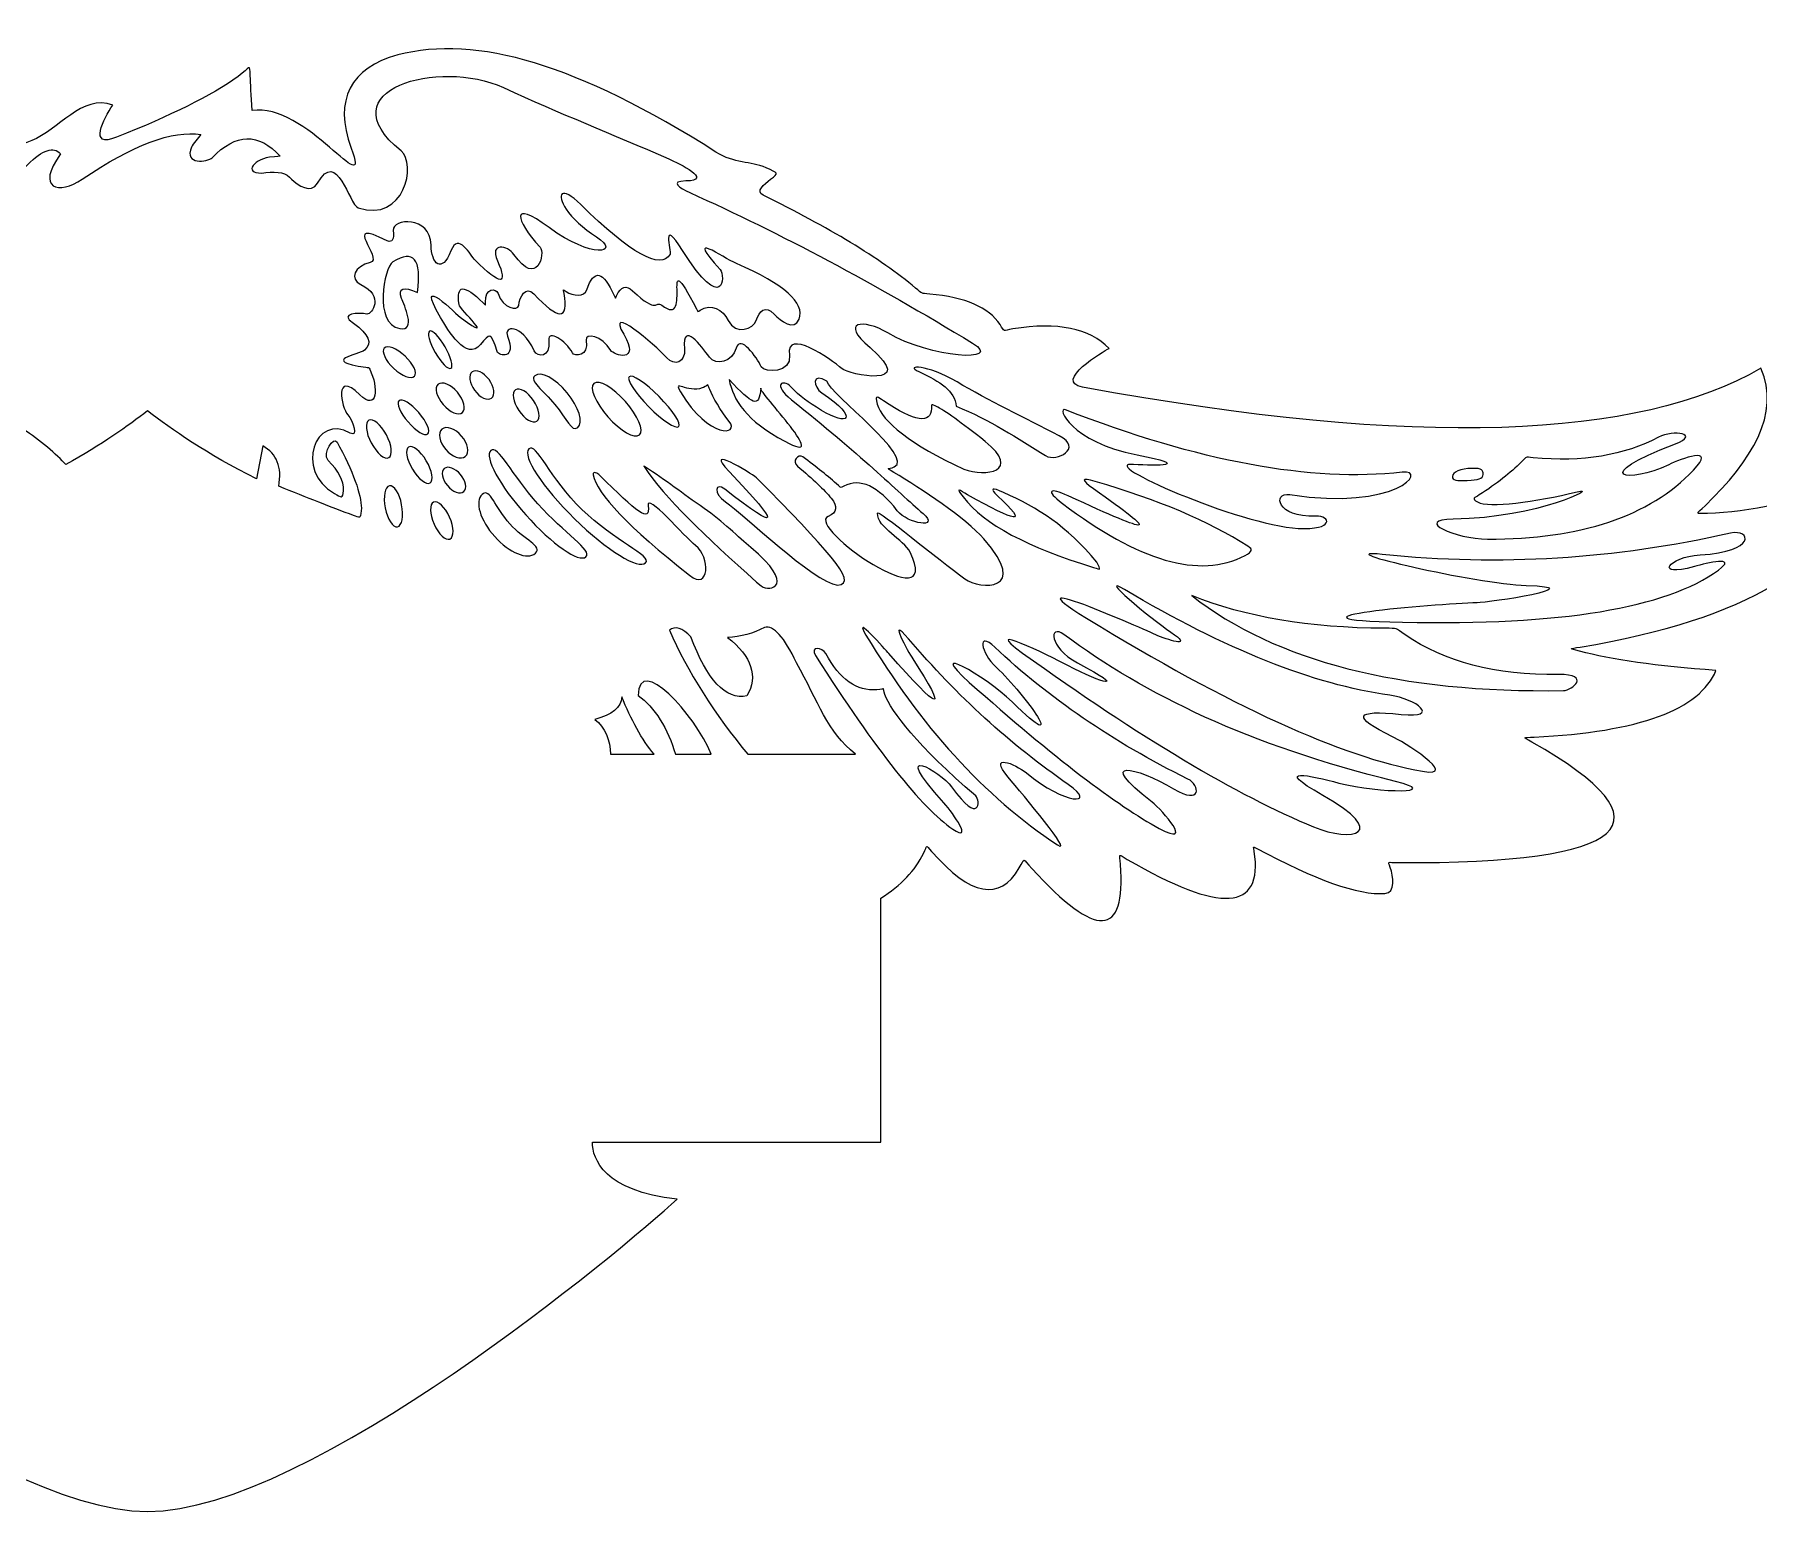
# Model space of a CAD drawing. Header units: centimetres. Extents: x -12.5 to 12.5, y -3.7 to 3.8.
# Drawn here: x -4.53 to 4.15, y -3.68 to 3.75 of the extents above; entities that cross this region are included whole.
import ezdxf

# ---------------------------------------------------------------- set-up
doc = ezdxf.new("R2010")
doc.units = ezdxf.units.CM
doc.header["$MEASUREMENT"] = 0
doc.layers.add('Plan 1', color=7, linetype='Continuous')

msp = doc.modelspace()

# ---------------------------------------------------------------- linework, layer by layer
at = {"layer": 'Plan 1', "color": 250, "lineweight": 9}
for points, knots in [([(-0.26837, -0.59444), (-0.1673, -0.52948), (-0.09577, -0.45429), (-0.05385, -0.36895), (-0.03342, -0.32734), (-0.04514, -0.32334), (-0.01389, -0.35905), (0.1823, -0.58306), (0.32922, -0.61087), (0.42685, -0.44243), (0.45782, -0.38902), (0.44171, -0.39193), (0.49049, -0.44534), (0.81585, -0.80156), (0.96455, -0.79445), (0.93663, -0.42398), (0.93249, -0.36918), (0.92263, -0.37112), (0.97046, -0.39899), (1.44143, -0.67319), (1.6545, -0.65971), (1.60968, -0.35852), (1.60629, -0.33559), (1.59968, -0.33134), (1.61966, -0.34218), (1.91588, -0.50306), (2.13148, -0.57934), (2.26646, -0.57099), (2.32168, -0.56757), (2.30865, -0.48404), (2.29386, -0.44019), (2.2817, -0.40408), (2.27605, -0.4152), (2.33242, -0.41548), (3.50563, -0.42144), (3.73003, -0.21936), (3.00559, 0.19074), (2.95384, 0.22005), (2.96058, 0.21266), (3.01716, 0.21553), (3.54695, 0.24241), (3.8519, 0.35441), (3.93198, 0.55153), (3.6333, 0.57308), (3.4047, 0.60522), (3.24619, 0.64791), (3.188, 0.66357), (3.1953, 0.66001), (3.24887, 0.66893), (4.09151, 0.8096), (4.54691, 1.0873), (4.61503, 1.50206), (4.34388, 1.40106), (4.10176, 1.34754), (3.88869, 1.3415), (3.82016, 1.33958), (3.83163, 1.33654), (3.87691, 1.38009), (4.11341, 1.60765), (4.25796, 1.84354), (4.15791, 2.07143), (3.5455, 1.71635), (2.4313, 1.66568), (0.74523, 1.97669), (0.59473, 2.00447), (0.85352, 2.15896), (0.87905, 2.17063), (0.78114, 2.27267), (0.62005, 2.30564), (0.39579, 2.26952), (0.34094, 2.2607), (0.35712, 2.25101), (0.33061, 2.29151), (0.27436, 2.37743), (0.15644, 2.42854), (-0.02316, 2.44482), (-0.06968, 2.44901), (-0.05787, 2.44506), (-0.09386, 2.47509), (-0.27593, 2.627), (-0.53132, 2.77924), (-0.86155, 2.94237), (-0.89905, 2.96089), (-0.85824, 2.99615), (-0.82321, 3.02225), (-0.78057, 3.05402), (-0.78452, 3.05281), (-0.84607, 3.07955), (-0.92905, 3.11557), (-1.00173, 3.09805), (-1.09842, 3.1593), (-1.79481, 3.60043), (-2.30053, 3.75067), (-2.69903, 3.64786), (-2.93338, 3.58239), (-3.02402, 3.42331), (-2.9332, 3.17931), (-2.82663, 2.89298), (-3.16417, 3.41529), (-3.43205, 3.36751), (-3.43576, 3.44551), (-3.43894, 3.50586), (-3.44096, 3.54298), (-3.44448, 3.6078), (-3.43919, 3.5844), (-3.50176, 3.53949), (-3.63598, 3.44313), (-3.84282, 3.34119), (-4.1131, 3.23372), (-4.25967, 3.17545), (-4.17687, 3.32747), (-4.13287, 3.39489), (-4.28616, 3.45263), (-4.40737, 3.26886), (-4.53997, 3.21664), (-4.71502, 3.14771), (-4.89259, 3.08463), (-5.07266, 3.02746), (-5.2286, 2.97794), (-5.09941, 3.14547), (-5.07341, 3.1922), (-4.87136, 3.5554), (-4.98507, 3.70972), (-5.49553, 3.65827), (-5.85361, 3.62227), (-6.61685, 3.31579), (-6.97126, 3.17078), (-7.16793, 3.09038), (-7.14066, 3.04476), (-7.37402, 3.04577), (-7.42752, 3.04598), (-7.44476, 3.06089), (-7.42823, 2.99718), (-7.41691, 2.95356), (-7.38609, 2.91313), (-7.31619, 2.86643), (-7.47183, 2.86732), (-7.60328, 2.80726), (-7.66863, 2.68627), (-7.80045, 2.75444), (-7.92407, 2.73609), (-8.03951, 2.63121), (-8.19881, 2.44322), (-8.38681, 2.33269), (-8.60351, 2.29965), (-8.72112, 2.28173), (-8.74387, 2.21355), (-8.72526, 2.11947), (-8.70971, 2.04087), (-8.71874, 2.06413), (-8.81574, 2.04724), (-10.44569, 1.76341), (-11.48918, 1.80607), (-11.96556, 2.16238), (-12.05755, 1.99806), (-11.96641, 1.77188), (-11.71247, 1.47369), (-11.66, 1.41207), (-11.61356, 1.39212), (-11.70468, 1.41081), (-11.99714, 1.47086), (-12.27052, 1.51775), (-12.48756, 1.57274), (-12.22604, 1.10906), (-11.86897, 0.84216), (-11.41638, 0.77205), (-11.18082, 0.73567), (-11.45851, 0.72054), (-11.52099, 0.72007), (-11.52099, 0.72007), (-11.90601, 0.71724), (-11.90601, 0.71724), (-11.68018, 0.43773), (-11.38577, 0.25386), (-11.04343, 0.19141), (-10.98575, 0.18091), (-10.93903, 0.19192), (-11.00097, 0.1605), (-11.21198, 0.05351), (-11.50491, -0.13886), (-11.07062, -0.19761), (-10.83502, -0.22947), (-10.56863, -0.23761), (-10.27145, -0.22198), (-10.23243, -0.21994), (-10.24295, -0.21658), (-10.24346, -0.2566), (-10.24678, -0.5148), (-10.04931, -0.5201), (-9.65109, -0.27249), (-9.62682, -0.25742), (-9.63025, -0.25334), (-9.6289, -0.27989), (-9.61477, -0.55704), (-9.41809, -0.56274), (-9.0389, -0.29694), (-8.98779, -0.26113), (-8.99884, -0.25433), (-8.98698, -0.30914), (-8.93548, -0.54657), (-8.7773, -0.56051), (-8.51247, -0.35091), (-8.47473, -0.32105), (-8.48581, -0.32032), (-8.47301, -0.36511), (-8.41515, -0.56746), (-8.28192, -0.56237), (-8.07337, -0.34981), (-8.07337, -0.34981), (-8.05723, -0.33311), (-8.05723, -0.33311), (-8.04669, -0.34318), (-8.03613, -0.35286), (-8.02557, -0.36215), (-7.90411, -0.46901), (-7.78108, -0.52484), (-7.65652, -0.52958)], [0, 0, 0, 0, 0.0138889, 0.0138889, 0.0138889, 0.0277778, 0.0277778, 0.0277778, 0.0416667, 0.0416667, 0.0416667, 0.0555556, 0.0555556, 0.0555556, 0.0694444, 0.0694444, 0.0694444, 0.0833333, 0.0833333, 0.0833333, 0.0972222, 0.0972222, 0.0972222, 0.1111111, 0.1111111, 0.1111111, 0.125, 0.125, 0.125, 0.1388889, 0.1388889, 0.1388889, 0.1527778, 0.1527778, 0.1527778, 0.1666667, 0.1666667, 0.1666667, 0.1805556, 0.1805556, 0.1805556, 0.1944444, 0.1944444, 0.1944444, 0.2083333, 0.2083333, 0.2083333, 0.2222222, 0.2222222, 0.2222222, 0.2361111, 0.2361111, 0.2361111, 0.25, 0.25, 0.25, 0.2638889, 0.2638889, 0.2638889, 0.2777778, 0.2777778, 0.2777778, 0.2916667, 0.2916667, 0.2916667, 0.3055556, 0.3055556, 0.3055556, 0.3194444, 0.3194444, 0.3194444, 0.3333333, 0.3333333, 0.3333333, 0.3472222, 0.3472222, 0.3472222, 0.3611111, 0.3611111, 0.3611111, 0.375, 0.375, 0.375, 0.3888889, 0.3888889, 0.3888889, 0.4027778, 0.4027778, 0.4027778, 0.4166667, 0.4166667, 0.4166667, 0.4305556, 0.4305556, 0.4305556, 0.4444444, 0.4444444, 0.4444444, 0.4583333, 0.4583333, 0.4583333, 0.4722222, 0.4722222, 0.4722222, 0.4861111, 0.4861111, 0.4861111, 0.5, 0.5, 0.5, 0.5138889, 0.5138889, 0.5138889, 0.5277778, 0.5277778, 0.5277778, 0.5416667, 0.5416667, 0.5416667, 0.5555556, 0.5555556, 0.5555556, 0.5694444, 0.5694444, 0.5694444, 0.5833333, 0.5833333, 0.5833333, 0.5972222, 0.5972222, 0.5972222, 0.6111111, 0.6111111, 0.6111111, 0.625, 0.625, 0.625, 0.6388889, 0.6388889, 0.6388889, 0.6527778, 0.6527778, 0.6527778, 0.6666667, 0.6666667, 0.6666667, 0.6805556, 0.6805556, 0.6805556, 0.6944444, 0.6944444, 0.6944444, 0.7083333, 0.7083333, 0.7083333, 0.7222222, 0.7222222, 0.7222222, 0.7361111, 0.7361111, 0.7361111, 0.75, 0.75, 0.75, 0.7638889, 0.7638889, 0.7638889, 0.7777778, 0.7777778, 0.7777778, 0.7916667, 0.7916667, 0.7916667, 0.8055556, 0.8055556, 0.8055556, 0.8194444, 0.8194444, 0.8194444, 0.8333333, 0.8333333, 0.8333333, 0.8472222, 0.8472222, 0.8472222, 0.8611111, 0.8611111, 0.8611111, 0.875, 0.875, 0.875, 0.8888889, 0.8888889, 0.8888889, 0.9027778, 0.9027778, 0.9027778, 0.9166667, 0.9166667, 0.9166667, 0.9305556, 0.9305556, 0.9305556, 0.9444444, 0.9444444, 0.9444444, 0.9583333, 0.9583333, 0.9583333, 0.9722222, 0.9722222, 0.9722222, 0.9861111, 0.9861111, 0.9861111, 1, 1, 1, 1]), ([(-4.36832, 1.58716), (-4.4136, 1.63526), (-4.49944, 1.71297), (-4.58319, 1.76452), (-4.6317, 1.79437), (-4.75194, 1.8509), (-4.67991, 1.74016), (-4.62342, 1.65346), (-4.6023, 1.65961), (-4.70124, 1.66084), (-4.93884, 1.66387), (-4.81171, 1.9589), (-4.91392, 1.9589), (-5.05845, 1.95888), (-5.05759, 1.99985), (-4.89347, 2.07646), (-4.6691, 2.18118), (-4.86406, 2.259), (-5.18159, 2.05617), (-5.23212, 2.02389), (-5.30694, 1.95217), (-5.19272, 1.95232), (-4.87839, 1.87862), (-4.88864, 1.58971), (-5.57099, 1.47718), (-5.68058, 1.45854), (-5.85646, 1.45237), (-5.6408, 1.5552), (-5.49283, 1.62586), (-5.3204, 1.66839), (-5.19134, 1.73587), (-5.01549, 1.82789), (-5.14904, 1.84946), (-5.26944, 1.87881), (-5.6049, 1.96079), (-5.68686, 1.78636), (-5.93862, 1.71769), (-6.01718, 1.69627), (-6.05523, 1.61323), (-6.05276, 1.46861), (-6.27214, 1.68982), (-6.29147, 1.87562), (-6.11075, 2.02602), (-6.03485, 2.09523), (-5.98865, 2.12849), (-5.91528, 2.21286), (-5.87437, 2.25987), (-5.86573, 2.2167), (-5.7984, 2.1835), (-5.6897, 2.12991), (-5.56963, 2.13885), (-5.50591, 2.18131), (-5.3142, 2.30904), (-5.33658, 2.18922), (-5.29386, 2.18816), (-5.17337, 2.1851), (-5.09842, 2.23506), (-5.06903, 2.33801), (-5.06214, 2.36216), (-5.05374, 2.37286), (-5.08105, 2.37745), (-5.10705, 2.38181), (-5.1389, 2.37087), (-5.17658, 2.34465), (-5.22359, 2.31195), (-5.27448, 2.33253), (-5.22586, 2.39809), (-5.14622, 2.48602), (-5.07598, 2.53608), (-5.01516, 2.54828), (-4.99446, 2.55243), (-4.98305, 2.54835), (-4.96339, 2.55792), (-4.90754, 2.58511), (-4.89517, 2.64983), (-4.95119, 2.64709), (-5.09123, 2.64025), (-5.19945, 2.58569), (-5.27584, 2.48348), (-5.48617, 2.26712), (-5.60591, 2.18478), (-5.79576, 2.2877), (-5.85063, 2.31746), (-5.82532, 2.31316), (-5.79046, 2.36775), (-5.59826, 2.66857), (-5.31533, 2.83474), (-4.96821, 2.91702), (-4.82067, 2.95201), (-4.67045, 2.98808), (-4.56135, 3.09563), (-4.48475, 3.17105), (-4.42931, 3.18937), (-4.39503, 3.15054), (-4.52295, 2.97134), (-4.40186, 2.94401), (-4.28617, 3.02222), (-4.03025, 3.19534), (-3.83131, 3.27034), (-3.68938, 3.24722), (-3.70268, 3.22998), (-3.72843, 3.20119), (-3.73622, 3.18387), (-3.77742, 3.09218), (-3.65343, 3.10873), (-3.63292, 3.13025), (-3.51312, 3.25581), (-3.39874, 3.25829), (-3.28981, 3.1377), (-3.28966, 3.13785), (-3.30632, 3.13763), (-3.34408, 3.13264), (-3.43163, 3.12112), (-3.48113, 3.03945), (-3.3621, 3.05568), (-3.30108, 3.06405), (-3.25816, 3.05326), (-3.23336, 3.02334), (-3.20384, 2.99265), (-3.13341, 2.94616), (-3.10283, 3.0019), (-3.00408, 3.18151), (-2.9439, 2.8942), (-2.89848, 2.87903), (-2.66459, 2.80104), (-2.60225, 3.10114), (-2.68249, 3.16574), (-3.06343, 3.47247), (-2.49054, 3.63198), (-2.16743, 3.48356), (-1.88004, 3.35121), (-1.62671, 3.25221), (-1.33558, 3.12507), (-1.28377, 3.10244), (-1.1075, 3.01595), (-1.25002, 3.01381), (-1.33501, 3.01242), (-1.27902, 2.97717), (-1.23037, 2.9553), (-0.77308, 2.74995), (-0.29882, 2.49737), (0.1924, 2.19758), (0.35542, 2.09813), (-0.0211, 2.12305), (-0.23353, 2.24895), (-0.35809, 2.3227), (-0.48031, 2.3077), (-0.32336, 2.17533), (-0.0749, 1.96568), (-0.43247, 2.03986), (-0.46429, 2.06863), (-0.52059, 2.11959), (-0.74996, 2.27612), (-0.72881, 2.13808), (-0.71466, 2.04658), (-0.85438, 2.04722), (-0.87029, 2.07933), (-0.89353, 2.12615), (-0.97563, 2.24421), (-0.99618, 2.17255), (-1.01561, 2.10471), (-1.0987, 2.08142), (-1.13141, 2.12768), (-1.17066, 2.18312), (-1.26902, 2.31287), (-1.25659, 2.17135), (-1.25008, 2.09815), (-1.30796, 2.08173), (-1.34527, 2.12411), (-1.40357, 2.19033), (-1.65654, 2.40451), (-1.56232, 2.2424), (-1.47575, 2.09392), (-1.61364, 2.13667), (-1.62752, 2.1613), (-1.67002, 2.23648), (-1.75763, 2.25089), (-1.75069, 2.21257), (-1.73524, 2.12832), (-1.81072, 2.12962), (-1.82053, 2.14834), (-1.85357, 2.21142), (-1.9444, 2.26829), (-1.93862, 2.21251), (-1.92931, 2.12282), (-1.99616, 2.12535), (-2.0123, 2.1589), (-2.08065, 2.30088), (-2.1671, 2.28434), (-2.14666, 2.23289), (-2.0996, 2.1142), (-2.1915, 2.13286), (-2.19869, 2.1557), (-2.23025, 2.25542), (-2.23743, 2.24817), (-2.28245, 2.19109), (-2.35282, 2.10186), (-2.44743, 2.26551), (-2.48344, 2.32687), (-2.62321, 2.56503), (-2.3995, 2.33832), (-2.37801, 2.3229), (-2.19382, 2.19048), (-2.38713, 2.36839), (-2.39083, 2.39243), (-2.40634, 2.49335), (-2.36603, 2.49625), (-2.26994, 2.40116), (-2.2538, 2.38521), (-2.25773, 2.38485), (-2.25827, 2.40456), (-2.26029, 2.47622), (-2.20309, 2.47664), (-2.19446, 2.4482), (-2.17084, 2.37076), (-2.09292, 2.36081), (-2.09052, 2.38671), (-2.08646, 2.43064), (-2.0549, 2.48995), (-2.01496, 2.44671), (-1.89001, 2.31126), (-1.83917, 2.31181), (-1.86246, 2.44835), (-1.86686, 2.47411), (-1.86919, 2.4678), (-1.85209, 2.45712), (-1.81756, 2.43558), (-1.75982, 2.42968), (-1.74764, 2.46622), (-1.71197, 2.57337), (-1.66586, 2.5629), (-1.60932, 2.4348), (-1.6028, 2.41998), (-1.60542, 2.4224), (-1.59859, 2.4363), (-1.57591, 2.48244), (-1.54907, 2.49092), (-1.5181, 2.46178), (-1.3866, 2.33792), (-1.40624, 2.4153), (-1.37123, 2.38839), (-1.20647, 2.26175), (-1.38899, 2.73653), (-1.19617, 2.37022), (-1.18678, 2.35236), (-1.19202, 2.35487), (-1.1771, 2.36434), (-1.12403, 2.39809), (-1.06363, 2.36783), (-1.03656, 2.31201), (-0.99861, 2.23402), (-0.90802, 2.27182), (-0.89592, 2.31157), (-0.88105, 2.36046), (-0.85014, 2.39021), (-0.80554, 2.34417), (-0.77306, 2.31069), (-0.7036, 2.25548), (-0.68021, 2.31828), (-0.64951, 2.4007), (-0.75424, 2.49404), (-0.99442, 2.59821), (-1.06628, 2.62941), (-1.26229, 2.77226), (-1.07727, 2.56752), (-1.04874, 2.53594), (-1.05878, 2.3362), (-1.26595, 2.66348), (-1.37949, 2.84263), (-1.32118, 2.65756), (-1.32855, 2.64512), (-1.37646, 2.56407), (-1.52631, 2.64752), (-1.77808, 2.89541), (-1.87839, 2.99438), (-1.90175, 2.94595), (-1.85231, 2.87228), (-1.82032, 2.8247), (-1.76939, 2.77815), (-1.69954, 2.73266), (-1.57202, 2.64964), (-1.72289, 2.6206), (-1.93745, 2.77934), (-2.13517, 2.92571), (-2.10862, 2.81816), (-1.9833, 2.68104), (-1.95507, 2.65019), (-1.99749, 2.47445), (-2.11519, 2.6446), (-2.14524, 2.68807), (-2.23948, 2.70888), (-2.1974, 2.61222), (-2.14234, 2.48607), (-2.18014, 2.48737), (-2.3108, 2.61613), (-2.33117, 2.6362), (-2.39458, 2.75842), (-2.43156, 2.66265), (-2.47736, 2.54433), (-2.52971, 2.5966), (-2.5313, 2.69218), (-2.53386, 2.83908), (-2.72932, 2.82668), (-2.72145, 2.76465), (-2.7159, 2.72081), (-2.72588, 2.70323), (-2.7514, 2.71191), (-2.99453, 2.83702), (-2.76457, 2.61951), (-2.83809, 2.60326), (-2.91559, 2.58608), (-2.94285, 2.51973), (-2.88507, 2.49283), (-2.76398, 2.43653), (-2.82851, 2.34065), (-2.85426, 2.34439), (-2.89409, 2.35019), (-2.99852, 2.35087), (-2.92212, 2.29789), (-2.84305, 2.24315), (-2.82454, 2.19796), (-2.86656, 2.16235), (-2.89323, 2.13976), (-3.09472, 2.11074), (-2.85954, 2.07628), (-2.84721, 2.07448), (-2.84467, 2.07741), (-2.83952, 2.06663), (-2.79564, 1.97532), (-2.79866, 1.85077), (-2.88983, 1.93859), (-3.02307, 2.06678), (-2.98106, 1.87249), (-2.95081, 1.83803), (-2.92074, 1.80376), (-2.89739, 1.72232), (-2.93772, 1.74564), (-3.11353, 1.84752), (-3.22138, 1.55616), (-3.01726, 1.4419), (-2.98355, 1.42303), (-2.97486, 1.41232), (-2.97237, 1.45583), (-2.96954, 1.50506), (-2.99521, 1.55539), (-3.04938, 1.60681), (-3.08035, 1.64759), (-3.02064, 1.73078), (-3.00427, 1.70025), (-3.00427, 1.70025), (-2.99166, 1.67646), (-2.99166, 1.67646), (-2.91319, 1.52653), (-2.87687, 1.41914), (-2.8827, 1.35433), (-2.88645, 1.31246), (-2.89068, 1.31967), (-2.92199, 1.33127), (-3.02965, 1.37113), (-3.1548, 1.42003), (-3.29747, 1.47793), (-3.28026, 1.57439), (-3.30711, 1.64205), (-3.37801, 1.68094), (-3.37801, 1.68094), (-3.40891, 1.51584), (-3.40891, 1.51584)], [0, 0, 0, 0, 0.0081967, 0.0081967, 0.0081967, 0.0163934, 0.0163934, 0.0163934, 0.0245902, 0.0245902, 0.0245902, 0.0327869, 0.0327869, 0.0327869, 0.0409836, 0.0409836, 0.0409836, 0.0491803, 0.0491803, 0.0491803, 0.057377, 0.057377, 0.057377, 0.0655738, 0.0655738, 0.0655738, 0.0737705, 0.0737705, 0.0737705, 0.0819672, 0.0819672, 0.0819672, 0.0901639, 0.0901639, 0.0901639, 0.0983607, 0.0983607, 0.0983607, 0.1065574, 0.1065574, 0.1065574, 0.1147541, 0.1147541, 0.1147541, 0.1229508, 0.1229508, 0.1229508, 0.1311475, 0.1311475, 0.1311475, 0.1393443, 0.1393443, 0.1393443, 0.147541, 0.147541, 0.147541, 0.1557377, 0.1557377, 0.1557377, 0.1639344, 0.1639344, 0.1639344, 0.1721311, 0.1721311, 0.1721311, 0.1803279, 0.1803279, 0.1803279, 0.1885246, 0.1885246, 0.1885246, 0.1967213, 0.1967213, 0.1967213, 0.204918, 0.204918, 0.204918, 0.2131148, 0.2131148, 0.2131148, 0.2213115, 0.2213115, 0.2213115, 0.2295082, 0.2295082, 0.2295082, 0.2377049, 0.2377049, 0.2377049, 0.2459016, 0.2459016, 0.2459016, 0.2540984, 0.2540984, 0.2540984, 0.2622951, 0.2622951, 0.2622951, 0.2704918, 0.2704918, 0.2704918, 0.2786885, 0.2786885, 0.2786885, 0.2868852, 0.2868852, 0.2868852, 0.295082, 0.295082, 0.295082, 0.3032787, 0.3032787, 0.3032787, 0.3114754, 0.3114754, 0.3114754, 0.3196721, 0.3196721, 0.3196721, 0.3278689, 0.3278689, 0.3278689, 0.3360656, 0.3360656, 0.3360656, 0.3442623, 0.3442623, 0.3442623, 0.352459, 0.352459, 0.352459, 0.3606557, 0.3606557, 0.3606557, 0.3688525, 0.3688525, 0.3688525, 0.3770492, 0.3770492, 0.3770492, 0.3852459, 0.3852459, 0.3852459, 0.3934426, 0.3934426, 0.3934426, 0.4016393, 0.4016393, 0.4016393, 0.4098361, 0.4098361, 0.4098361, 0.4180328, 0.4180328, 0.4180328, 0.4262295, 0.4262295, 0.4262295, 0.4344262, 0.4344262, 0.4344262, 0.442623, 0.442623, 0.442623, 0.4508197, 0.4508197, 0.4508197, 0.4590164, 0.4590164, 0.4590164, 0.4672131, 0.4672131, 0.4672131, 0.4754098, 0.4754098, 0.4754098, 0.4836066, 0.4836066, 0.4836066, 0.4918033, 0.4918033, 0.4918033, 0.5, 0.5, 0.5, 0.5081967, 0.5081967, 0.5081967, 0.5163934, 0.5163934, 0.5163934, 0.5245902, 0.5245902, 0.5245902, 0.5327869, 0.5327869, 0.5327869, 0.5409836, 0.5409836, 0.5409836, 0.5491803, 0.5491803, 0.5491803, 0.557377, 0.557377, 0.557377, 0.5655738, 0.5655738, 0.5655738, 0.5737705, 0.5737705, 0.5737705, 0.5819672, 0.5819672, 0.5819672, 0.5901639, 0.5901639, 0.5901639, 0.5983607, 0.5983607, 0.5983607, 0.6065574, 0.6065574, 0.6065574, 0.6147541, 0.6147541, 0.6147541, 0.6229508, 0.6229508, 0.6229508, 0.6311475, 0.6311475, 0.6311475, 0.6393443, 0.6393443, 0.6393443, 0.647541, 0.647541, 0.647541, 0.6557377, 0.6557377, 0.6557377, 0.6639344, 0.6639344, 0.6639344, 0.6721311, 0.6721311, 0.6721311, 0.6803279, 0.6803279, 0.6803279, 0.6885246, 0.6885246, 0.6885246, 0.6967213, 0.6967213, 0.6967213, 0.704918, 0.704918, 0.704918, 0.7131148, 0.7131148, 0.7131148, 0.7213115, 0.7213115, 0.7213115, 0.7295082, 0.7295082, 0.7295082, 0.7377049, 0.7377049, 0.7377049, 0.7459016, 0.7459016, 0.7459016, 0.7540984, 0.7540984, 0.7540984, 0.7622951, 0.7622951, 0.7622951, 0.7704918, 0.7704918, 0.7704918, 0.7786885, 0.7786885, 0.7786885, 0.7868852, 0.7868852, 0.7868852, 0.795082, 0.795082, 0.795082, 0.8032787, 0.8032787, 0.8032787, 0.8114754, 0.8114754, 0.8114754, 0.8196721, 0.8196721, 0.8196721, 0.8278689, 0.8278689, 0.8278689, 0.8360656, 0.8360656, 0.8360656, 0.8442623, 0.8442623, 0.8442623, 0.852459, 0.852459, 0.852459, 0.8606557, 0.8606557, 0.8606557, 0.8688525, 0.8688525, 0.8688525, 0.8770492, 0.8770492, 0.8770492, 0.8852459, 0.8852459, 0.8852459, 0.8934426, 0.8934426, 0.8934426, 0.9016393, 0.9016393, 0.9016393, 0.9098361, 0.9098361, 0.9098361, 0.9180328, 0.9180328, 0.9180328, 0.9262295, 0.9262295, 0.9262295, 0.9344262, 0.9344262, 0.9344262, 0.942623, 0.942623, 0.942623, 0.9508197, 0.9508197, 0.9508197, 0.9590164, 0.9590164, 0.9590164, 0.9672131, 0.9672131, 0.9672131, 0.9754098, 0.9754098, 0.9754098, 0.9836066, 0.9836066, 0.9836066, 0.9918033, 0.9918033, 0.9918033, 1, 1, 1, 1]), ([(-2.68884, 2.2712), (-2.82098, 2.29617), (-2.76921, 2.5778), (-2.72331, 2.60665), (-2.61927, 2.67208), (-2.57788, 2.62091), (-2.59916, 2.45312), (-2.67181, 2.4854), (-2.69852, 2.47524), (-2.67931, 2.42266), (-2.66851, 2.39316), (-2.60233, 2.25494), (-2.68884, 2.2712)], [0, 0, 0, 0, 0.25, 0.25, 0.25, 0.5, 0.5, 0.5, 0.75, 0.75, 0.75, 1, 1, 1, 1]), ([(-2.51033, 2.15033), (-2.54014, 2.20193), (-2.55316, 2.25019), (-2.53942, 2.25813), (-2.52569, 2.26606), (-2.49039, 2.23067), (-2.46059, 2.17906), (-2.43078, 2.12746), (-2.41775, 2.0792), (-2.43149, 2.07127), (-2.44523, 2.06333), (-2.48053, 2.09872), (-2.51033, 2.15033)], [0, 0, 0, 0, 0.25, 0.25, 0.25, 0.5, 0.5, 0.5, 0.75, 0.75, 0.75, 1, 1, 1, 1]), ([(-2.61515, 2.03098), (-2.63099, 2.01406), (-2.67774, 2.03207), (-2.71955, 2.07122), (-2.76136, 2.11037), (-2.78242, 2.15582), (-2.76658, 2.17274), (-2.75074, 2.18966), (-2.704, 2.17164), (-2.66218, 2.1325), (-2.62036, 2.09335), (-2.59931, 2.04789), (-2.61515, 2.03098)], [0, 0, 0, 0, 0.25, 0.25, 0.25, 0.5, 0.5, 0.5, 0.75, 0.75, 0.75, 1, 1, 1, 1]), ([(0.5601, 1.63185), (0.41925, 1.71837), (0.27722, 1.81406), (0.10985, 1.88021), (0.10293, 1.95827), (0.03231, 2.00352), (-0.07781, 2.05463), (-0.15369, 2.08978), (-0.03549, 2.09142), (0.11435, 2.00277), (0.27247, 1.90911), (0.45692, 1.82002), (0.6281, 1.73176), (0.75029, 1.66888), (0.61531, 1.5979), (0.5601, 1.63185)], [0, 0, 0, 0, 0.2, 0.2, 0.2, 0.4, 0.4, 0.4, 0.6, 0.6, 0.6, 0.8, 0.8, 0.8, 1, 1, 1, 1]), ([(-2.47033, 1.88905), (-2.50414, 1.92819), (-2.5156, 1.9737), (-2.49593, 1.99069), (-2.47626, 2.00767), (-2.43291, 1.98971), (-2.3991, 1.95056), (-2.36529, 1.91142), (-2.35383, 1.86591), (-2.3735, 1.84893), (-2.39317, 1.83193), (-2.43652, 1.84991), (-2.47033, 1.88905)], [0, 0, 0, 0, 0.25, 0.25, 0.25, 0.5, 0.5, 0.5, 0.75, 0.75, 0.75, 1, 1, 1, 1]), ([(-2.31229, 1.96049), (-2.33942, 1.99697), (-2.34519, 2.03862), (-2.32516, 2.05352), (-2.30513, 2.06842), (-2.2669, 2.05092), (-2.23977, 2.01444), (-2.21262, 1.97796), (-2.20685, 1.93631), (-2.22688, 1.92141), (-2.24691, 1.90652), (-2.28514, 1.92401), (-2.31229, 1.96049)], [0, 0, 0, 0, 0.25, 0.25, 0.25, 0.5, 0.5, 0.5, 0.75, 0.75, 0.75, 1, 1, 1, 1]), ([(-1.79358, 1.77309), (-1.82366, 1.7482), (-1.84886, 1.81707), (-1.90846, 1.88913), (-1.96807, 1.9612), (-2.03953, 2.00918), (-2.00945, 2.03407), (-1.97937, 2.05895), (-1.90666, 2.02069), (-1.84705, 1.94863), (-1.78744, 1.87657), (-1.7635, 1.79797), (-1.79358, 1.77309)], [0, 0, 0, 0, 0.25, 0.25, 0.25, 0.5, 0.5, 0.5, 0.75, 0.75, 0.75, 1, 1, 1, 1]), ([(-1.64188, 1.82686), (-1.70506, 1.89848), (-1.73657, 1.97393), (-1.71225, 1.99537), (-1.68793, 2.01682), (-1.61702, 1.97613), (-1.55385, 1.90451), (-1.49068, 1.83289), (-1.45917, 1.75744), (-1.48349, 1.736), (-1.5078, 1.71455), (-1.57872, 1.75524), (-1.64188, 1.82686)], [0, 0, 0, 0, 0.25, 0.25, 0.25, 0.5, 0.5, 0.5, 0.75, 0.75, 0.75, 1, 1, 1, 1]), ([(-1.43602, 1.87788), (-1.50497, 1.94728), (-1.5493, 2.01503), (-1.53503, 2.0292), (-1.52077, 2.04338), (-1.45331, 1.99861), (-1.38436, 1.92921), (-1.3154, 1.85981), (-1.27107, 1.79206), (-1.28533, 1.77789), (-1.2996, 1.76371), (-1.36706, 1.80848), (-1.43602, 1.87788)], [0, 0, 0, 0, 0.25, 0.25, 0.25, 0.5, 0.5, 0.5, 0.75, 0.75, 0.75, 1, 1, 1, 1]), ([(-1.03127, 1.80359), (-0.97654, 1.73553), (-1.13066, 1.71099), (-1.27713, 1.95357), (-1.31719, 2.01992), (-1.24181, 1.94539), (-1.16762, 1.97247), (-1.1579, 1.97601), (-1.14817, 1.98132), (-1.13874, 1.98892), (-1.13643, 1.98126), (-1.13342, 1.97317), (-1.12974, 1.96468), (-1.11288, 1.92576), (-1.07681, 1.86023), (-1.03127, 1.80359)], [0, 0, 0, 0, 0.2, 0.2, 0.2, 0.4, 0.4, 0.4, 0.6, 0.6, 0.6, 0.8, 0.8, 0.8, 1, 1, 1, 1]), ([(-0.7523, 1.70499), (-0.94504, 1.80604), (-1.01264, 1.91315), (-1.03243, 2.01427), (-0.91048, 1.88674), (-0.88309, 1.86835), (-0.87293, 1.97118), (-0.88656, 1.95315), (-0.50274, 1.56517), (-0.7523, 1.70499)], [0, 0, 0, 0, 0.3333333, 0.3333333, 0.3333333, 0.6666667, 0.6666667, 0.6666667, 1, 1, 1, 1]), ([(-0.12163, 1.14549), (0.04892, 0.7911), (-0.64938, 1.27475), (-0.53406, 1.32598), (-0.48771, 1.34653), (-0.48504, 1.37629), (-0.51842, 1.41724), (-0.55376, 1.46058), (-0.61054, 1.5144), (-0.68874, 1.5787), (-0.71831, 1.60295), (-0.68406, 1.64278), (-0.66116, 1.62584), (-0.59354, 1.57571), (-0.53377, 1.52773), (-0.48187, 1.48189), (-0.46584, 1.46774), (-0.47256, 1.46883), (-0.45493, 1.47803), (-0.3731, 1.52078), (-0.28346, 1.47964), (-0.18605, 1.3546), (-0.13345, 1.28716), (0.0321, 1.26263), (-0.0566, 1.34043), (-0.18496, 1.45309), (-0.37806, 1.64147), (-0.71803, 1.91284), (-0.81738, 1.99201), (-0.75994, 2.01823), (-0.72315, 1.97953), (-0.67416, 1.92803), (-0.63632, 1.90229), (-0.56757, 1.8598), (-0.43565, 1.77836), (-0.37122, 1.8167), (-0.56558, 1.94705), (-0.61179, 1.97803), (-0.61556, 2.05203), (-0.54018, 2.00721), (-0.52324, 1.93802), (-0.09272, 1.62238), (-0.20181, 1.57493), (-0.23308, 1.56093), (-0.24879, 1.57515), (-0.2035, 1.5478), (-0.06603, 1.46476), (0.15676, 1.31898), (0.24959, 1.21282), (0.48388, 0.9449), (0.23008, 0.95667), (0.15359, 1.01218), (0.02079, 1.10853), (-0.28645, 1.36495), (-0.28628, 1.34299), (-0.28567, 1.26647), (-0.15395, 1.21258), (-0.12163, 1.14549)], [0, 0, 0, 0, 0.0526316, 0.0526316, 0.0526316, 0.1052632, 0.1052632, 0.1052632, 0.1578947, 0.1578947, 0.1578947, 0.2105263, 0.2105263, 0.2105263, 0.2631579, 0.2631579, 0.2631579, 0.3157895, 0.3157895, 0.3157895, 0.3684211, 0.3684211, 0.3684211, 0.4210526, 0.4210526, 0.4210526, 0.4736842, 0.4736842, 0.4736842, 0.5263158, 0.5263158, 0.5263158, 0.5789474, 0.5789474, 0.5789474, 0.6315789, 0.6315789, 0.6315789, 0.6842105, 0.6842105, 0.6842105, 0.7368421, 0.7368421, 0.7368421, 0.7894737, 0.7894737, 0.7894737, 0.8421053, 0.8421053, 0.8421053, 0.8947368, 0.8947368, 0.8947368, 0.9473684, 0.9473684, 0.9473684, 1, 1, 1, 1]), ([(-2.6471, 1.80127), (-2.68714, 1.84754), (-2.70746, 1.89554), (-2.6925, 1.9085), (-2.67753, 1.92145), (-2.63294, 1.89444), (-2.59289, 1.84818), (-2.55285, 1.80192), (-2.53253, 1.75391), (-2.5475, 1.74096), (-2.56247, 1.72801), (-2.60706, 1.755), (-2.6471, 1.80127)], [0, 0, 0, 0, 0.25, 0.25, 0.25, 0.5, 0.5, 0.5, 0.75, 0.75, 0.75, 1, 1, 1, 1]), ([(-2.09005, 1.85926), (-2.11941, 1.90286), (-2.1266, 1.94938), (-2.10611, 1.96319), (-2.08562, 1.97699), (-2.04522, 1.95283), (-2.01586, 1.90923), (-1.9865, 1.86563), (-1.9793, 1.81911), (-1.99979, 1.80531), (-2.02028, 1.79151), (-2.06069, 1.81567), (-2.09005, 1.85926)], [0, 0, 0, 0, 0.25, 0.25, 0.25, 0.5, 0.5, 0.5, 0.75, 0.75, 0.75, 1, 1, 1, 1]), ([(0.14889, 1.56435), (-0.11824, 1.68606), (-0.26342, 1.80452), (-0.2867, 1.89145), (-0.30076, 1.94394), (-0.28288, 1.92485), (-0.25598, 1.90706), (-0.09725, 1.80201), (-0.01664, 1.78932), (-0.01419, 1.86899), (-0.01352, 1.89133), (-0.01973, 1.89404), (0.0083, 1.88014), (0.0522, 1.85836), (0.13469, 1.79943), (0.25575, 1.70336), (0.4408, 1.55117), (0.25872, 1.52287), (0.14889, 1.56435)], [0, 0, 0, 0, 0.1666667, 0.1666667, 0.1666667, 0.3333333, 0.3333333, 0.3333333, 0.5, 0.5, 0.5, 0.6666667, 0.6666667, 0.6666667, 0.8333333, 0.8333333, 0.8333333, 1, 1, 1, 1]), ([(-2.83219, 1.69574), (-2.85977, 1.74779), (-2.86503, 1.79904), (-2.84393, 1.81022), (-2.82284, 1.8214), (-2.78338, 1.78827), (-2.7558, 1.73622), (-2.72821, 1.68417), (-2.72296, 1.63292), (-2.74406, 1.62174), (-2.76514, 1.61056), (-2.8046, 1.64369), (-2.83219, 1.69574)], [0, 0, 0, 0, 0.25, 0.25, 0.25, 0.5, 0.5, 0.5, 0.75, 0.75, 0.75, 1, 1, 1, 1]), ([(1.91893, 1.32724), (1.99559, 1.33057), (2.01264, 1.25536), (1.83049, 1.26605), (1.53263, 1.28353), (0.80765, 1.60226), (1.00217, 1.58765), (1.12279, 1.57855), (1.30507, 1.58078), (1.01981, 1.63568), (0.68736, 1.69967), (0.60996, 1.88161), (0.66033, 1.86201), (1.33009, 1.60135), (1.89469, 1.49696), (2.35414, 1.54891), (2.48637, 1.56381), (2.32623, 1.35269), (1.78844, 1.43608), (1.69957, 1.44984), (1.72088, 1.31854), (1.91893, 1.32724)], [0, 0, 0, 0, 0.1428571, 0.1428571, 0.1428571, 0.2857143, 0.2857143, 0.2857143, 0.4285714, 0.4285714, 0.4285714, 0.5714286, 0.5714286, 0.5714286, 0.7142857, 0.7142857, 0.7142857, 0.8571429, 0.8571429, 0.8571429, 1, 1, 1, 1]), ([(-2.45747, 1.66259), (-2.48995, 1.7004), (-2.49852, 1.7463), (-2.47662, 1.76512), (-2.45471, 1.78393), (-2.41063, 1.76852), (-2.37815, 1.73071), (-2.34568, 1.6929), (-2.33711, 1.647), (-2.35902, 1.62818), (-2.38092, 1.60937), (-2.425, 1.62477), (-2.45747, 1.66259)], [0, 0, 0, 0, 0.25, 0.25, 0.25, 0.5, 0.5, 0.5, 0.75, 0.75, 0.75, 1, 1, 1, 1]), ([(2.78301, 1.21193), (2.61985, 1.21233), (2.4075, 1.3095), (2.61065, 1.31252), (3.04446, 1.31898), (3.35071, 1.47911), (3.23419, 1.45042), (3.02282, 1.39836), (2.78994, 1.36613), (2.73215, 1.39886), (2.70013, 1.41699), (2.718, 1.41884), (2.74136, 1.43397), (2.82833, 1.49036), (2.89882, 1.54571), (2.95282, 1.60004), (2.98232, 1.62975), (2.96955, 1.62508), (3.01192, 1.62116), (3.26001, 1.59819), (3.4705, 1.6327), (3.64336, 1.72466), (3.71793, 1.76432), (3.85473, 1.73945), (3.72785, 1.69156), (3.28218, 1.52314), (3.49266, 1.48901), (3.6941, 1.58606), (3.75461, 1.61521), (3.93994, 1.68561), (3.81883, 1.5588), (3.59674, 1.32627), (3.25145, 1.21064), (2.78301, 1.21193)], [0, 0, 0, 0, 0.0909091, 0.0909091, 0.0909091, 0.1818182, 0.1818182, 0.1818182, 0.2727273, 0.2727273, 0.2727273, 0.3636364, 0.3636364, 0.3636364, 0.4545455, 0.4545455, 0.4545455, 0.5454545, 0.5454545, 0.5454545, 0.6363636, 0.6363636, 0.6363636, 0.7272727, 0.7272727, 0.7272727, 0.8181818, 0.8181818, 0.8181818, 0.9090909, 0.9090909, 0.9090909, 1, 1, 1, 1]), ([(-2.62523, 1.56372), (-2.65503, 1.61355), (-2.66351, 1.66333), (-2.64417, 1.6749), (-2.62482, 1.68648), (-2.58497, 1.65547), (-2.55516, 1.60564), (-2.52536, 1.55582), (-2.51688, 1.50605), (-2.53622, 1.49446), (-2.55558, 1.48289), (-2.59542, 1.5139), (-2.62523, 1.56372)], [0, 0, 0, 0, 0.25, 0.25, 0.25, 0.5, 0.5, 0.5, 0.75, 0.75, 0.75, 1, 1, 1, 1]), ([(-1.75213, 1.12299), (-1.78714, 1.09168), (-1.92263, 1.18602), (-2.05475, 1.33371), (-2.18687, 1.48141), (-2.2656, 1.62653), (-2.23059, 1.65785), (-2.19558, 1.68916), (-2.12613, 1.53683), (-1.99402, 1.38913), (-1.86189, 1.24144), (-1.71711, 1.15431), (-1.75213, 1.12299)], [0, 0, 0, 0, 0.25, 0.25, 0.25, 0.5, 0.5, 0.5, 0.75, 0.75, 0.75, 1, 1, 1, 1]), ([(-1.45248, 1.09239), (-1.48756, 1.05651), (-1.64729, 1.1558), (-1.80922, 1.31417), (-1.97115, 1.47255), (-2.07397, 1.63002), (-2.03888, 1.66591), (-2.00379, 1.70179), (-1.93427, 1.51872), (-1.77234, 1.36034), (-1.61042, 1.20197), (-1.41739, 1.12826), (-1.45248, 1.09239)], [0, 0, 0, 0, 0.25, 0.25, 0.25, 0.5, 0.5, 0.5, 0.75, 0.75, 0.75, 1, 1, 1, 1]), ([(-0.48613, 0.98071), (-0.61033, 0.99449), (-0.95878, 1.33884), (-1.04973, 1.39953), (-1.11514, 1.44318), (-1.10276, 1.50116), (-1.05348, 1.46269), (-0.77441, 1.24483), (-0.76737, 1.27493), (-1.0324, 1.55292), (-1.16788, 1.69503), (-0.92278, 1.54457), (-0.89435, 1.52035), (-0.54794, 1.16817), (-0.37414, 0.98828), (-0.48613, 0.98071)], [0, 0, 0, 0, 0.2, 0.2, 0.2, 0.4, 0.4, 0.4, 0.6, 0.6, 0.6, 0.8, 0.8, 0.8, 1, 1, 1, 1]), ([(-2.44914, 1.48104), (-2.47628, 1.51307), (-2.48354, 1.55152), (-2.46536, 1.56692), (-2.44718, 1.58233), (-2.41044, 1.56885), (-2.38331, 1.53682), (-2.35617, 1.50479), (-2.34891, 1.46633), (-2.36709, 1.45093), (-2.38527, 1.43553), (-2.42201, 1.44901), (-2.44914, 1.48104)], [0, 0, 0, 0, 0.25, 0.25, 0.25, 0.5, 0.5, 0.5, 0.75, 0.75, 0.75, 1, 1, 1, 1]), ([(-0.89452, 0.99519), (-1.15088, 1.22882), (-1.35609, 1.41589), (-1.45982, 1.57769), (-1.45982, 1.57769), (-1.46061, 1.57893), (-1.46061, 1.57893), (-1.46061, 1.57893), (-1.45741, 1.57687), (-1.45741, 1.57687), (-1.34771, 1.5065), (-1.26875, 1.44353), (-1.15775, 1.36623), (-1.06622, 1.30427), (-0.98013, 1.21726), (-0.92367, 1.17046), (-0.68852, 0.97554), (-0.82757, 0.94296), (-0.87079, 0.97642), (-0.87079, 0.97642), (-0.89452, 0.99519), (-0.89452, 0.99519)], [0, 0, 0, 0, 0.1428571, 0.1428571, 0.1428571, 0.2857143, 0.2857143, 0.2857143, 0.4285714, 0.4285714, 0.4285714, 0.5714286, 0.5714286, 0.5714286, 0.7142857, 0.7142857, 0.7142857, 0.8571429, 0.8571429, 0.8571429, 1, 1, 1, 1]), ([(2.7604, 1.53734), (2.76107, 1.51664), (2.73538, 1.5093), (2.68066, 1.50752), (2.62594, 1.50575), (2.60641, 1.50658), (2.60574, 1.52727), (2.60507, 1.54796), (2.64888, 1.56619), (2.7036, 1.56796), (2.75832, 1.56974), (2.75973, 1.55804), (2.7604, 1.53734)], [0, 0, 0, 0, 0.25, 0.25, 0.25, 0.5, 0.5, 0.5, 0.75, 0.75, 0.75, 1, 1, 1, 1]), ([(-2.70057, 1.27373), (-2.72346, 1.26926), (-2.75104, 1.3118), (-2.76216, 1.36874), (-2.77328, 1.42567), (-2.76374, 1.47546), (-2.74085, 1.47993), (-2.71795, 1.4844), (-2.69038, 1.44186), (-2.67926, 1.38493), (-2.66814, 1.32799), (-2.67768, 1.2782), (-2.70057, 1.27373)], [0, 0, 0, 0, 0.25, 0.25, 0.25, 0.5, 0.5, 0.5, 0.75, 0.75, 0.75, 1, 1, 1, 1]), ([(-1.2314, 1.03009), (-1.53756, 1.27194), (-1.69887, 1.44042), (-1.7153, 1.53551), (-1.71938, 1.55915), (-1.69169, 1.54103), (-1.68361, 1.53306), (-1.4967, 1.34891), (-1.42608, 1.28799), (-1.43951, 1.37876), (-1.4503, 1.45171), (-1.25491, 1.22207), (-1.20081, 1.18007), (-1.12535, 1.1215), (-1.12939, 0.94955), (-1.2314, 1.03009)], [0, 0, 0, 0, 0.2, 0.2, 0.2, 0.4, 0.4, 0.4, 0.6, 0.6, 0.6, 0.8, 0.8, 0.8, 1, 1, 1, 1]), ([(0.80061, 1.06941), (0.47126, 1.17246), (0.25045, 1.28294), (0.14505, 1.42417), (0.10398, 1.47921), (0.12668, 1.45776), (0.16764, 1.43478), (0.41273, 1.29727), (0.48138, 1.27801), (0.31791, 1.4298), (0.27673, 1.46803), (0.28959, 1.47355), (0.34795, 1.4471), (0.52538, 1.36668), (0.66125, 1.28205), (0.81803, 1.09557), (0.83637, 1.05494), (0.84098, 1.05678), (0.80061, 1.06941)], [0, 0, 0, 0, 0.1666667, 0.1666667, 0.1666667, 0.3333333, 0.3333333, 0.3333333, 0.5, 0.5, 0.5, 0.6666667, 0.6666667, 0.6666667, 0.8333333, 0.8333333, 0.8333333, 1, 1, 1, 1]), ([(1.56339, 1.13008), (1.33425, 1.0089), (1.02544, 1.10198), (0.64506, 1.39159), (0.55566, 1.45966), (0.58014, 1.47192), (0.6735, 1.42936), (1.11516, 1.22801), (1.13623, 1.22799), (0.79994, 1.46699), (0.73779, 1.51116), (0.73766, 1.52257), (0.80915, 1.50187), (1.12473, 1.41052), (1.38062, 1.30212), (1.5768, 1.17673), (1.60394, 1.15938), (1.60083, 1.14987), (1.56339, 1.13008)], [0, 0, 0, 0, 0.1666667, 0.1666667, 0.1666667, 0.3333333, 0.3333333, 0.3333333, 0.5, 0.5, 0.5, 0.6666667, 0.6666667, 0.6666667, 0.8333333, 0.8333333, 0.8333333, 1, 1, 1, 1]), ([(-2.51645, 1.28784), (-2.53914, 1.339), (-2.54006, 1.38822), (-2.51852, 1.39777), (-2.49698, 1.40732), (-2.46112, 1.37359), (-2.43844, 1.32244), (-2.41576, 1.27128), (-2.41483, 1.22206), (-2.43637, 1.21251), (-2.45791, 1.20296), (-2.49376, 1.23669), (-2.51645, 1.28784)], [0, 0, 0, 0, 0.25, 0.25, 0.25, 0.5, 0.5, 0.5, 0.75, 0.75, 0.75, 1, 1, 1, 1]), ([(-2.21138, 1.22487), (-2.28523, 1.30672), (-2.3133, 1.40176), (-2.27409, 1.43714), (-2.23487, 1.47252), (-2.20926, 1.37041), (-2.13541, 1.28856), (-2.06156, 1.2067), (-1.96744, 1.17609), (-2.00665, 1.14071), (-2.04587, 1.10534), (-2.13753, 1.14301), (-2.21138, 1.22487)], [0, 0, 0, 0, 0.25, 0.25, 0.25, 0.5, 0.5, 0.5, 0.75, 0.75, 0.75, 1, 1, 1, 1]), ([(2.97678, 0.97888), (2.73482, 0.98466), (1.95398, 1.16584), (2.25332, 1.13498), (2.84952, 1.07353), (3.42223, 1.11093), (4.00414, 1.24168), (4.10887, 1.26521), (4.13875, 1.14852), (3.85165, 1.13253), (3.69127, 1.1236), (3.61639, 1.01476), (3.82317, 1.07395), (3.88752, 1.09236), (4.04382, 1.12906), (3.94439, 1.05656), (3.68136, 0.86471), (3.15177, 0.77713), (2.35574, 0.79373), (1.62342, 0.80899), (2.52271, 0.88724), (2.73031, 0.89123), (2.78556, 0.89229), (3.32879, 0.97048), (2.97678, 0.97888)], [0, 0, 0, 0, 0.125, 0.125, 0.125, 0.25, 0.25, 0.25, 0.375, 0.375, 0.375, 0.5, 0.5, 0.5, 0.625, 0.625, 0.625, 0.75, 0.75, 0.75, 0.875, 0.875, 0.875, 1, 1, 1, 1]), ([(2.45504, 0.04395), (2.04877, 0.116), (1.48545, 0.37303), (0.76509, 0.81505), (0.32933, 1.08239), (1.11537, 0.73006), (1.12469, 0.72618), (1.19197, 0.69807), (1.30384, 0.66719), (1.19028, 0.74352), (1.08497, 0.81433), (0.81418, 1.04331), (0.95743, 0.95805), (1.46227, 0.65722), (1.9067, 0.48016), (2.29068, 0.42689), (2.42562, 0.40822), (2.55149, 0.309), (2.34869, 0.33042), (2.1121, 0.3554), (2.09757, 0.31764), (2.30512, 0.21708), (2.34297, 0.2038), (2.6556, 0.00844), (2.45504, 0.04395)], [0, 0, 0, 0, 0.125, 0.125, 0.125, 0.25, 0.25, 0.25, 0.375, 0.375, 0.375, 0.5, 0.5, 0.5, 0.625, 0.625, 0.625, 0.75, 0.75, 0.75, 0.875, 0.875, 0.875, 1, 1, 1, 1]), ([(3.16456, 0.45014), (2.34132, 0.43759), (1.71839, 0.59672), (1.29575, 0.92757), (1.56255, 0.8201), (1.88636, 0.7653), (2.2672, 0.76319), (2.33353, 0.76282), (2.31491, 0.76725), (2.36849, 0.73027), (2.56604, 0.59403), (2.82306, 0.52753), (3.13956, 0.53079), (3.30687, 0.5325), (3.20918, 0.45081), (3.16456, 0.45014)], [0, 0, 0, 0, 0.2, 0.2, 0.2, 0.4, 0.4, 0.4, 0.6, 0.6, 0.6, 0.8, 0.8, 0.8, 1, 1, 1, 1]), ([(0.62011, -0.32661), (0.24862, -0.08282), (-0.07051, 0.27554), (-0.34387, 0.72899), (-0.41601, 0.84864), (-0.24018, 0.64924), (-0.22942, 0.63703), (0.03218, 0.33964), (0.07245, 0.33076), (-0.10863, 0.61043), (-0.12786, 0.64017), (-0.2423, 0.84241), (-0.12954, 0.71006), (0.11492, 0.42314), (0.38253, 0.17895), (0.67337, -0.02239), (0.82805, -0.12932), (0.6555, -0.12566), (0.46311, 0.03559), (0.40494, 0.08438), (0.26859, 0.13611), (0.3713, 0.01472), (0.44529, -0.07267), (0.70382, -0.38155), (0.62011, -0.32661)], [0, 0, 0, 0, 0.125, 0.125, 0.125, 0.25, 0.25, 0.25, 0.375, 0.375, 0.375, 0.5, 0.5, 0.5, 0.625, 0.625, 0.625, 0.75, 0.75, 0.75, 0.875, 0.875, 0.875, 1, 1, 1, 1]), ([(1.90786, -0.23574), (1.5235, -0.07724), (1.03561, 0.21433), (0.4442, 0.63894), (0.2181, 0.80128), (0.57463, 0.62761), (0.67238, 0.57551), (0.84485, 0.48358), (0.98563, 0.44885), (0.72103, 0.58944), (0.57284, 0.66823), (0.57719, 0.78736), (0.65208, 0.73193), (1.064, 0.4275), (1.57618, 0.17633), (2.31906, -0.00701), (2.56416, -0.06749), (2.24618, -0.06834), (2.03492, -0.01503), (1.89305, 0.02064), (1.69034, 0.07271), (1.95421, -0.07726), (2.29545, -0.27136), (2.10315, -0.31627), (1.90786, -0.23574)], [0, 0, 0, 0, 0.125, 0.125, 0.125, 0.25, 0.25, 0.25, 0.375, 0.375, 0.375, 0.5, 0.5, 0.5, 0.625, 0.625, 0.625, 0.75, 0.75, 0.75, 0.875, 0.875, 0.875, 1, 1, 1, 1]), ([(-0.39632, 0.12977), (-0.39632, 0.12977), (-0.93851, 0.12977), (-0.93851, 0.12977), (-1.09697, 0.32122), (-1.24776, 0.55374), (-1.33207, 0.75315), (-1.30413, 0.77621), (-1.26815, 0.76548), (-1.22413, 0.72094), (-1.14387, 0.50158), (-1.0499, 0.40223), (-0.9422, 0.42289), (-0.88495, 0.52229), (-0.91771, 0.62056), (-1.04047, 0.71772), (-0.97298, 0.7201), (-0.91069, 0.73676), (-0.85359, 0.76769), (-0.80901, 0.77963), (-0.75531, 0.72003), (-0.69249, 0.58886), (-0.5842, 0.39427), (-0.53701, 0.24124), (-0.39632, 0.12977)], [0, 0, 0, 0, 0.125, 0.125, 0.125, 0.25, 0.25, 0.25, 0.375, 0.375, 0.375, 0.5, 0.5, 0.5, 0.625, 0.625, 0.625, 0.75, 0.75, 0.75, 0.875, 0.875, 0.875, 1, 1, 1, 1]), ([(1.13082, -0.24319), (0.92267, -0.12982), (0.60445, 0.10983), (0.17618, 0.49117), (-0.05154, 0.69394), (0.24951, 0.53114), (0.39105, 0.393), (0.68827, 0.10291), (0.45974, 0.42885), (0.31231, 0.56646), (0.22965, 0.64353), (0.21597, 0.75273), (0.30392, 0.66915), (0.57325, 0.41355), (0.8971, 0.19219), (1.27544, 0.00508), (1.33658, -0.02515), (1.34787, -0.12992), (1.20341, -0.04421), (1.01459, 0.06781), (0.80099, 0.11574), (1.09574, -0.11129), (1.14755, -0.15123), (1.31368, -0.34277), (1.13082, -0.24319)], [0, 0, 0, 0, 0.125, 0.125, 0.125, 0.25, 0.25, 0.25, 0.375, 0.375, 0.375, 0.5, 0.5, 0.5, 0.625, 0.625, 0.625, 0.75, 0.75, 0.75, 0.875, 0.875, 0.875, 1, 1, 1, 1]), ([(-1.30252, 0.12977), (-1.33765, 0.25466), (-1.40786, 0.37008), (-1.48995, 0.42449), (-1.48677, 0.64184), (-1.20209, 0.32895), (-1.12237, 0.12977), (-1.12237, 0.12977), (-1.30252, 0.12977), (-1.30252, 0.12977)], [0, 0, 0, 0, 0.3333333, 0.3333333, 0.3333333, 0.6666667, 0.6666667, 0.6666667, 1, 1, 1, 1]), ([(0.09316, -0.24683), (-0.06267, -0.1425), (-0.29284, 0.14835), (-0.59721, 0.62575), (-0.62864, 0.67506), (-0.56319, 0.66813), (-0.54619, 0.6369), (-0.47491, 0.50598), (-0.38918, 0.44506), (-0.28899, 0.4542), (-0.24055, 0.45862), (-0.26304, 0.46886), (-0.24852, 0.43037), (-0.21664, 0.34591), (-0.08353, 0.16852), (0.20879, -0.08001), (0.23283, -0.10044), (0.23144, -0.23661), (0.08678, -0.0334), (0.03534, 0.03895), (-0.24019, 0.20236), (0.04842, -0.11509), (0.09934, -0.17107), (0.19672, -0.31613), (0.09316, -0.24683)], [0, 0, 0, 0, 0.125, 0.125, 0.125, 0.25, 0.25, 0.25, 0.375, 0.375, 0.375, 0.5, 0.5, 0.5, 0.625, 0.625, 0.625, 0.75, 0.75, 0.75, 0.875, 0.875, 0.875, 1, 1, 1, 1]), ([(-1.62845, 0.12977), (-1.62984, 0.1955), (-1.65517, 0.2684), (-1.70743, 0.30525), (-1.62006, 0.32805), (-1.57494, 0.36564), (-1.57211, 0.41802), (-1.52696, 0.30929), (-1.46988, 0.19813), (-1.40874, 0.12977), (-1.40874, 0.12977), (-1.62845, 0.12977), (-1.62845, 0.12977)], [0, 0, 0, 0, 0.25, 0.25, 0.25, 0.5, 0.5, 0.5, 0.75, 0.75, 0.75, 1, 1, 1, 1])]:
    msp.add_open_spline(points, degree=3, knots=knots, dxfattribs=at)
at = {"layer": 'Plan 1', "color": 240, "lineweight": 9}
for points, knots in [([(-3.40891, 1.51584), (-3.66172, 1.63918), (-3.83672, 1.76542), (-3.95719, 1.85708), (-4.05445, 1.78307), (-4.18745, 1.68653), (-4.36832, 1.58716)], [0, 0, 0, 0, 0.5, 0.5, 0.5, 1, 1, 1, 1]), ([(-7.65652, -0.52958), (-7.65652, -1.0907), (-7.65652, -1.82103), (-7.65652, -1.82103), (-7.65652, -1.82103), (-6.19056, -1.82103), (-6.19056, -1.82103), (-6.19056, -1.88259), (-6.22337, -2.06486), (-6.61721, -2.10831), (-6.34736, -2.35456), (-4.77404, -3.67994), (-3.95719, -3.67994), (-3.14034, -3.67994), (-1.56294, -2.35456), (-1.29308, -2.10831), (-1.6614, -2.06848), (-1.71974, -1.90793), (-1.71974, -1.82103), (-1.71974, -1.82103), (-0.26837, -1.82103), (-0.26837, -1.82103), (-0.26837, -1.82103), (-0.26837, -1.14533), (-0.26837, -0.59444)], [0, 0, 0, 0, 0.125, 0.125, 0.125, 0.25, 0.25, 0.25, 0.375, 0.375, 0.375, 0.5, 0.5, 0.5, 0.625, 0.625, 0.625, 0.75, 0.75, 0.75, 0.875, 0.875, 0.875, 1, 1, 1, 1])]:
    msp.add_open_spline(points, degree=3, knots=knots, dxfattribs=at)

doc.saveas('drawing.dxf')
